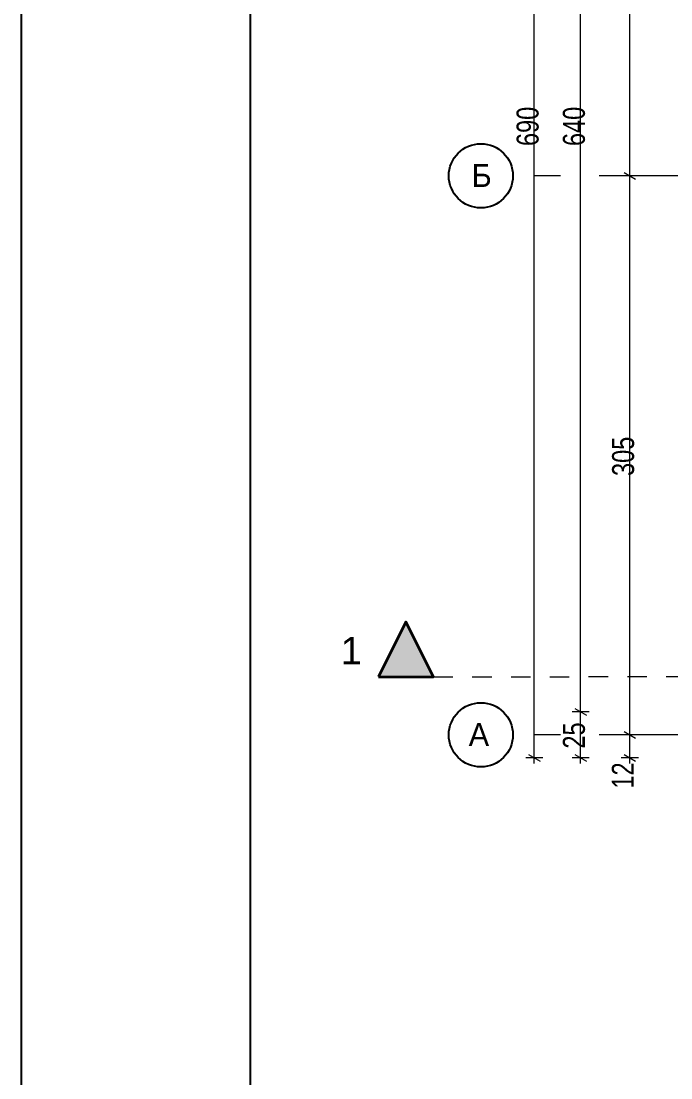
# Model space of a CAD drawing. Header units: millimetres. Extents: x -22688 to 165477, y -34508 to 218425.
# Drawn here: x 50655 to 54200, y 91274 to 97040 of the extents above; entities that cross this region are included whole.
import ezdxf

# ---------------------------------------------------------------- set-up
doc = ezdxf.new("R2010")
doc.units = ezdxf.units.MM
doc.header["$MEASUREMENT"] = 0
doc.linetypes.add('- Двойно прекъснати линии', pattern=[1093.611073, 529.166651, -211.666656, 141.111112, -211.666656])
doc.linetypes.add('- Прекъснати линия', pattern=[211.666667, 105.833333, -105.833333])
for name, color, linetype, lineweight in [('1', 8, 'Continuous', 13), ('25', 9, 'Continuous', 35), ('7', 7, 'Continuous', 25), ('85', 252, 'Continuous', 20)]:
    doc.layers.add(name, color=color, linetype=linetype, lineweight=lineweight)
doc.layers.add('4 _ - Фрагмент - Чертежи.2D Elements', color=7, linetype='Continuous')
doc.styles.add('GENERATED_STYLE_3', font='GOTHICB.TTF')
doc.styles.add('GENERATED_STYLE_6', font='Cambria Math.ttf')

msp = doc.modelspace()

# ---------------------------------------------------------------- hatches: boundary and pattern name
at = {"layer": '25', "linetype": 'Continuous', "lineweight": 35}
msp.add_hatch(color=256, dxfattribs=at).paths.add_polyline_path([(52605, 93461.7), (52905, 93462.2), (52754.5, 93761.9)])

# ---------------------------------------------------------------- linework, layer by layer
at = {"layer": '1', "linetype": '- Двойно прекъснати линии', "lineweight": 13}
for p, q in [((54338.6, 96195.9), (53338.6, 96195.9)), ((54338.6, 93145.9), (53338.6, 93145.9))]:
    msp.add_line(p, q, dxfattribs=at)
at = {"layer": '25', "linetype": 'Continuous', "lineweight": 35, "flags": 128}
msp.add_lwpolyline([(52605, 93461.7), (52905, 93462.2), (52754.5, 93761.9)], close=True, dxfattribs=at)
at = {"layer": '4 _ - Фрагмент - Чертежи.2D Elements', "linetype": 'Continuous', "lineweight": 25, "ltscale": 0.01}
for points in [[(71654.8, 103046), (50654.8, 103046), (50654.8, 88196), (71654.8, 88196)], [(71404.8, 102796), (51904.8, 102796), (51904.8, 88446), (71404.8, 88446)]]:
    msp.add_lwpolyline(points, close=True, dxfattribs=at)
at = {"layer": '7', "linetype": 'Continuous', "lineweight": 25}
for centre in [(53163.6, 96195.9), (53163.6, 93145.9)]:
    msp.add_circle(centre, 175, dxfattribs=at)
at = {"layer": '85', "linetype": 'Continuous', "lineweight": 20}
for p, q in [((53455.2, 93020.9), (53455.2, 99920.9)), ((53976.3, 96195.9), (53976.3, 99795.9)), ((53707.9, 93270.9), (53707.9, 99670.9)), ((54023.1, 96195.9), (53929.4, 96195.9)), ((53945, 96213.9), (54007.5, 96177.8)), ((53976.3, 93145.9), (53976.3, 96195.9)), ((53676.7, 93288.9), (53739.2, 93252.8)), ((53754.8, 93270.9), (53661, 93270.9)), ((53707.9, 93020.9), (53707.9, 93270.9)), ((54023.1, 93145.9), (53929.4, 93145.9)), ((53945, 93163.9), (54007.5, 93127.8)), ((53976.3, 93020.9), (53976.3, 93145.9)), ((53502, 93020.9), (53408.3, 93020.9)), ((53423.9, 93038.9), (53486.4, 93002.8)), ((53455.2, 92990.3), (53455.2, 93020.9)), ((53754.8, 93020.9), (53661, 93020.9)), ((53676.7, 93038.9), (53739.2, 93002.8)), ((53707.9, 92990.3), (53707.9, 93020.9)), ((54023.1, 93020.9), (53929.4, 93020.9)), ((53945, 93038.9), (54007.5, 93002.8)), ((53976.3, 92990.3), (53976.3, 93020.9))]:
    msp.add_line(p, q, dxfattribs=at)
at = {"layer": '85', "linetype": '- Прекъснати линия', "lineweight": 20}
msp.add_line((52905, 93462.2), (70108.6, 93488.7), dxfattribs=at)

# ---------------------------------------------------------------- texts
at = {"layer": '1', "linetype": 'Continuous', "lineweight": 13, "char_height": 120, "attachment_point": 7, "rotation": 90, "style": 'GENERATED_STYLE_6'}
for s, insert in [('\\A1;{\\W0.800000x;\\pql;\\fCentury Gothic|b0|i0|c0|p34;690}', (53480.1, 96358.4)), ('\\A1;{\\W0.800000x;\\pql;\\fCentury Gothic|b0|i0|c0|p34;640}', (53732.8, 96358.4)), ('\\A1;{\\W0.800000x;\\pql;\\fCentury Gothic|b0|i0|c0|p34;305}', (54001.2, 94558.4)), ('\\A1;{\\W0.800000x;\\pql;\\fCentury Gothic|b0|i0|c0|p34;25}', (53732.8, 93070.9)), ('\\A1;{\\W0.800000x;\\pql;\\fCentury Gothic|b0|i0|c0|p34;12}', (53998.1, 92852.8))]:
    msp.add_mtext(s, dxfattribs=dict(at, insert=insert))
at = {"layer": '1', "linetype": 'Continuous', "lineweight": 13, "char_height": 125, "attachment_point": 1, "style": 'GENERATED_STYLE_6'}
for s, insert in [('\\A1;{\\pql;\\pt0;\\fCentury Gothic|b0|i0|c0|p34;Б}', (53113, 96260.2)), ('\\A1;{\\pql;\\pt0;\\fCentury Gothic|b0|i0|c0|p34;А}', (53097.1, 93210.2))]:
    msp.add_mtext(s, dxfattribs=dict(at, insert=insert))
at = {"layer": '25', "linetype": 'Continuous', "lineweight": 35, "insert": (52514.9, 93530.1), "char_height": 150, "attachment_point": 9, "rotation": 0.08821, "style": 'GENERATED_STYLE_3'}
msp.add_mtext('\\A1;{\\pqr;\\pt0;\\fArial|b0|i0|c0|p34;1}', dxfattribs=at)

doc.saveas('drawing.dxf')
